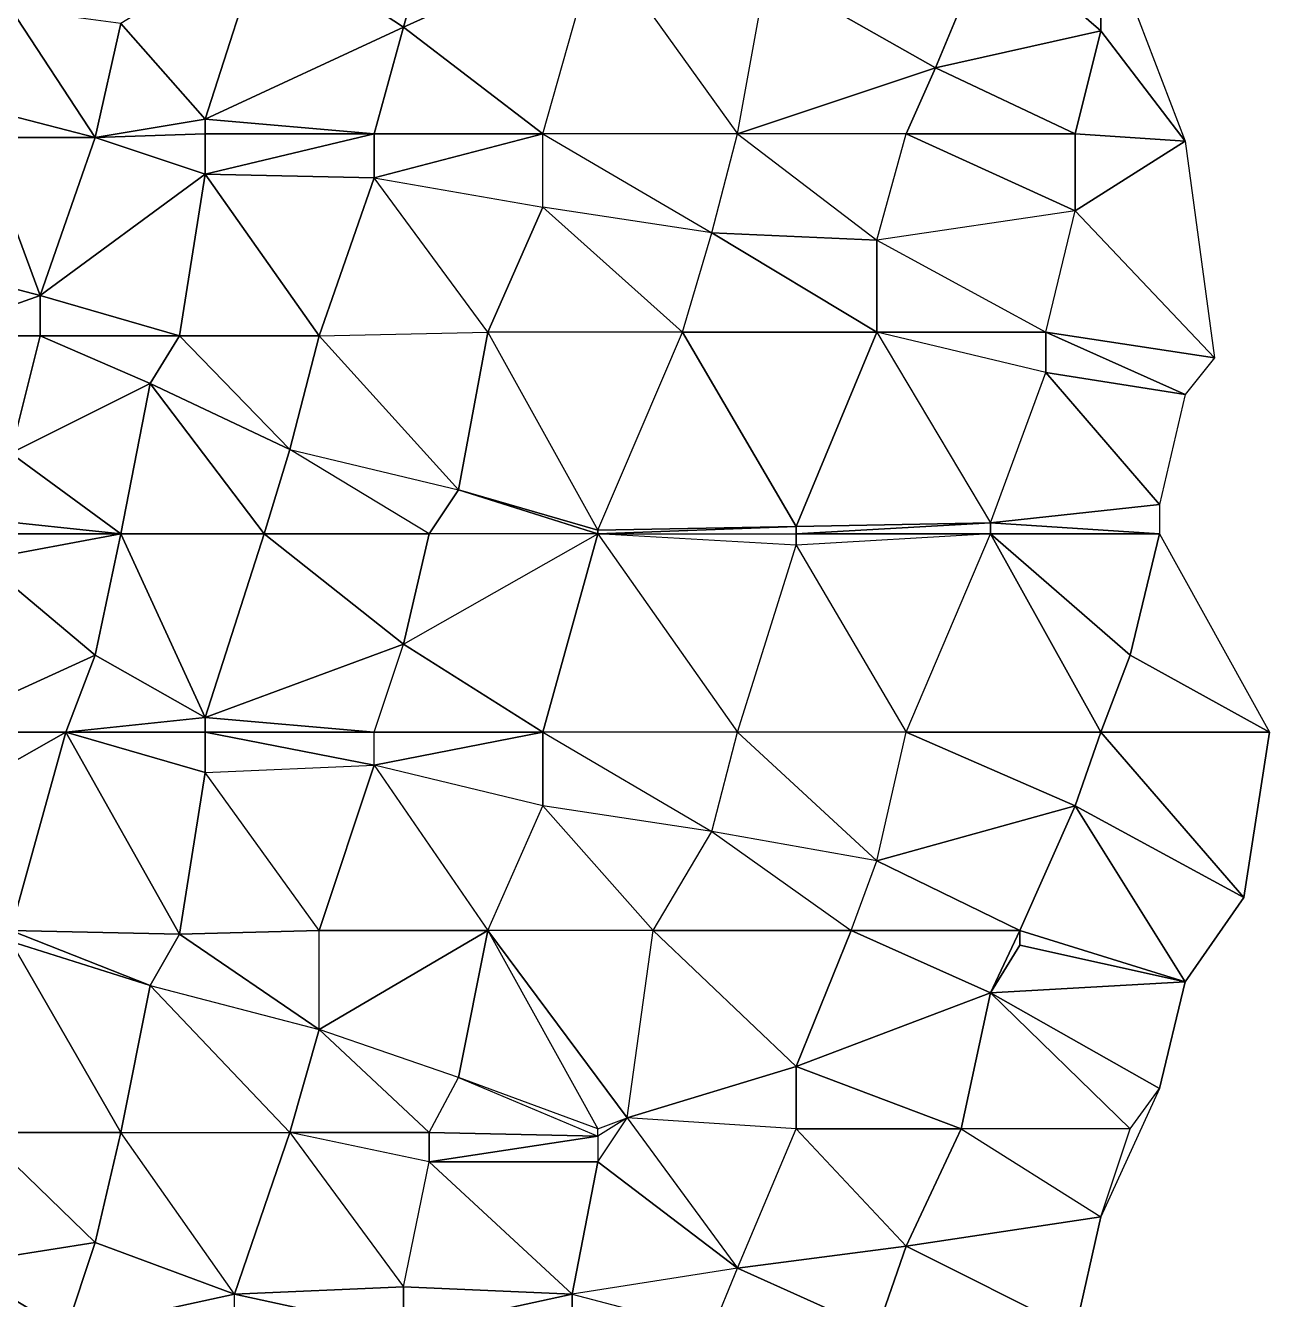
# Model space of a CAD drawing. Header units: metres. Extents: x 121.06818 to 121.07159, y 3.17836 to 3.18313.
# Drawn here: x 121.071255 to 121.071594, y 3.1807055 to 3.1810525 of the extents above; entities that cross this region are included whole.
import ezdxf

# ---------------------------------------------------------------- set-up
doc = ezdxf.new("R2010")
doc.units = ezdxf.units.M

msp = doc.modelspace()

# ---------------------------------------------------------------- linework, layer by layer
at = {"layer": 'DELAUNEY13549', "color": 252}
msp.add_3dface([(121.071442, 3.180697, 0.0106), (121.071404, 3.180697, 0.01059), (121.071404, 3.180707, 0.01059)], dxfattribs=at)
at = {"layer": 'DELAUNEY13568', "color": 252}
msp.add_3dface([(121.071228, 3.180697, 0.01055), (121.071266, 3.180697, 0.01056), (121.071236, 3.180715, 0.01055)], dxfattribs=at)
at = {"layer": 'DELAUNEY13569', "color": 252}
msp.add_3dface([(121.071487, 3.180697, 0.01061), (121.071442, 3.180697, 0.0106), (121.071449, 3.180714, 0.0106)], dxfattribs=at)
at = {"layer": 'DELAUNEY13577', "color": 252}
msp.add_3dface([(121.071266, 3.180697, 0.01056), (121.071312, 3.180697, 0.01057), (121.071312, 3.180707, 0.01057)], dxfattribs=at)
at = {"layer": 'DELAUNEY13578', "color": 252}
msp.add_3dface([(121.071541, 3.180697, 0.01062), (121.071487, 3.180697, 0.01061), (121.071495, 3.18072, 0.01061)], dxfattribs=at)
at = {"layer": 'DELAUNEY13601', "color": 252}
msp.add_3dface([(121.071358, 3.180697, 0.01058), (121.071312, 3.180697, 0.01057), (121.071312, 3.180707, 0.01057)], dxfattribs=at)
at = {"layer": 'DELAUNEY13602', "color": 252}
msp.add_3dface([(121.071541, 3.180697, 0.01062), (121.071548, 3.180728, 0.01062), (121.071495, 3.18072, 0.01061)], dxfattribs=at)
at = {"layer": 'DELAUNEY13616', "color": 252}
msp.add_3dface([(121.071404, 3.180697, 0.01059), (121.071358, 3.180697, 0.01058), (121.071404, 3.180707, 0.01059)], dxfattribs=at)
at = {"layer": 'DELAUNEY13617', "color": 252}
msp.add_3dface([(121.071442, 3.180697, 0.0106), (121.071449, 3.180714, 0.0106), (121.071404, 3.180707, 0.01059)], dxfattribs=at)
at = {"layer": 'DELAUNEY13618', "color": 252}
msp.add_3dface([(121.071487, 3.180697, 0.01061), (121.071449, 3.180714, 0.0106), (121.071495, 3.18072, 0.01061)], dxfattribs=at)
at = {"layer": 'DELAUNEY13630', "color": 252}
msp.add_3dface([(121.071236, 3.180715, 0.01055), (121.071266, 3.180697, 0.01056), (121.071274, 3.180721, 0.01056)], dxfattribs=at)
at = {"layer": 'DELAUNEY13631', "color": 252}
msp.add_3dface([(121.071266, 3.180697, 0.01056), (121.071312, 3.180707, 0.01057), (121.071274, 3.180721, 0.01056)], dxfattribs=at)
at = {"layer": 'DELAUNEY13632', "color": 252}
msp.add_3dface([(121.071358, 3.180697, 0.01058), (121.071312, 3.180707, 0.01057), (121.071358, 3.180709, 0.01058)], dxfattribs=at)
at = {"layer": 'DELAUNEY13642', "color": 252}
msp.add_3dface([(121.071358, 3.180709, 0.01058), (121.071312, 3.180707, 0.01057), (121.071327, 3.180751, 0.01057)], dxfattribs=at)
at = {"layer": 'DELAUNEY13643', "color": 252}
msp.add_3dface([(121.071358, 3.180697, 0.01058), (121.071358, 3.180709, 0.01058), (121.071404, 3.180707, 0.01059)], dxfattribs=at)
at = {"layer": 'DELAUNEY13644', "color": 252}
msp.add_3dface([(121.071541, 3.180697, 0.01062), (121.071495, 3.18072, 0.01061), (121.071548, 3.180728, 0.01062)], dxfattribs=at)
at = {"layer": 'DELAUNEY13656', "color": 252}
msp.add_3dface([(121.071274, 3.180721, 0.01056), (121.071312, 3.180707, 0.01057), (121.071281, 3.180751, 0.01056)], dxfattribs=at)
at = {"layer": 'DELAUNEY13657', "color": 252}
msp.add_3dface([(121.071404, 3.180707, 0.01059), (121.071358, 3.180709, 0.01058), (121.071365, 3.180743, 0.01058)], dxfattribs=at)
at = {"layer": 'DELAUNEY13686', "color": 252}
msp.add_3dface([(121.071236, 3.180715, 0.01055), (121.071274, 3.180721, 0.01056), (121.071243, 3.180751, 0.01055)], dxfattribs=at)
at = {"layer": 'DELAUNEY13698', "color": 252}
msp.add_3dface([(121.071449, 3.180714, 0.0106), (121.071404, 3.180707, 0.01059), (121.071411, 3.180743, 0.01059)], dxfattribs=at)
at = {"layer": 'DELAUNEY13706', "color": 252}
msp.add_3dface([(121.071495, 3.18072, 0.01061), (121.071449, 3.180714, 0.0106), (121.071465, 3.180752, 0.0106)], dxfattribs=at)
at = {"layer": 'DELAUNEY13707', "color": 252}
msp.add_3dface([(121.071548, 3.180728, 0.01062), (121.071495, 3.18072, 0.01061), (121.07151, 3.180752, 0.01061)], dxfattribs=at)
at = {"layer": 'DELAUNEY13727', "color": 252}
msp.add_3dface([(121.071358, 3.180709, 0.01058), (121.071365, 3.180743, 0.01058), (121.071327, 3.180751, 0.01057)], dxfattribs=at)
at = {"layer": 'DELAUNEY13728', "color": 252}
msp.add_3dface([(121.071404, 3.180707, 0.01059), (121.071365, 3.180743, 0.01058), (121.071411, 3.180743, 0.01059)], dxfattribs=at)
at = {"layer": 'DELAUNEY13729', "color": 252}
msp.add_3dface([(121.071449, 3.180714, 0.0106), (121.071411, 3.180743, 0.01059), (121.071419, 3.180755, 0.01059)], dxfattribs=at)
at = {"layer": 'DELAUNEY13730', "color": 252}
msp.add_3dface([(121.071548, 3.180728, 0.01062), (121.071556, 3.180752, 0.01062), (121.071564, 3.180763, 0.01062)], dxfattribs=at)
at = {"layer": 'DELAUNEY13731', "color": 252}
msp.add_3dface([(121.071548, 3.180728, 0.01062), (121.071556, 3.180752, 0.01062), (121.07151, 3.180752, 0.01061)], dxfattribs=at)
at = {"layer": 'DELAUNEY13741', "color": 252}
msp.add_3dface([(121.071327, 3.180751, 0.01057), (121.071312, 3.180707, 0.01057), (121.071281, 3.180751, 0.01056)], dxfattribs=at)
at = {"layer": 'DELAUNEY13742', "color": 252}
msp.add_3dface([(121.071556, 3.180752, 0.01062), (121.071564, 3.180763, 0.01062), (121.071518, 3.180789, 0.01061)], dxfattribs=at)
at = {"layer": 'DELAUNEY13757', "color": 252}
msp.add_3dface([(121.071449, 3.180714, 0.0106), (121.071465, 3.180752, 0.0106), (121.071419, 3.180755, 0.01059)], dxfattribs=at)
at = {"layer": 'DELAUNEY13758', "color": 252}
msp.add_3dface([(121.07151, 3.180752, 0.01061), (121.071495, 3.18072, 0.01061), (121.071465, 3.180752, 0.0106)], dxfattribs=at)
at = {"layer": 'DELAUNEY13773', "color": 252}
msp.add_3dface([(121.071411, 3.180743, 0.01059), (121.071365, 3.180743, 0.01058), (121.071411, 3.18075, 0.01059)], dxfattribs=at)
at = {"layer": 'DELAUNEY13794', "color": 252}
msp.add_3dface([(121.071243, 3.180751, 0.01055), (121.071274, 3.180721, 0.01056), (121.071281, 3.180751, 0.01056)], dxfattribs=at)
at = {"layer": 'DELAUNEY13795', "color": 252}
msp.add_3dface([(121.071365, 3.180743, 0.01058), (121.071327, 3.180751, 0.01057), (121.071365, 3.180751, 0.01058)], dxfattribs=at)
at = {"layer": 'DELAUNEY13812', "color": 252}
msp.add_3dface([(121.071281, 3.180751, 0.01056), (121.071327, 3.180751, 0.01057), (121.071289, 3.180791, 0.01056)], dxfattribs=at)
at = {"layer": 'DELAUNEY13829', "color": 252}
msp.add_3dface([(121.071411, 3.180743, 0.01059), (121.071419, 3.180755, 0.01059), (121.071411, 3.18075, 0.01059)], dxfattribs=at)
at = {"layer": 'DELAUNEY13848', "color": 252}
msp.add_3dface([(121.071243, 3.180751, 0.01055), (121.071281, 3.180751, 0.01056), (121.071251, 3.180803, 0.01055)], dxfattribs=at)
at = {"layer": 'DELAUNEY13849', "color": 252}
msp.add_3dface([(121.071465, 3.180752, 0.0106), (121.071419, 3.180755, 0.01059), (121.071465, 3.180769, 0.0106)], dxfattribs=at)
at = {"layer": 'DELAUNEY13860', "color": 252}
msp.add_3dface([(121.07151, 3.180752, 0.01061), (121.071465, 3.180752, 0.0106), (121.071465, 3.180769, 0.0106)], dxfattribs=at)
at = {"layer": 'DELAUNEY13874', "color": 252}
msp.add_3dface([(121.071365, 3.180751, 0.01058), (121.071327, 3.180751, 0.01057), (121.071335, 3.180779, 0.01057)], dxfattribs=at)
at = {"layer": 'DELAUNEY13875', "color": 252}
msp.add_3dface([(121.071365, 3.180743, 0.01058), (121.071365, 3.180751, 0.01058), (121.071411, 3.18075, 0.01059)], dxfattribs=at)
at = {"layer": 'DELAUNEY13876', "color": 252}
msp.add_3dface([(121.071556, 3.180752, 0.01062), (121.07151, 3.180752, 0.01061), (121.071518, 3.180789, 0.01061)], dxfattribs=at)
at = {"layer": 'DELAUNEY13888', "color": 252}
msp.add_3dface([(121.071411, 3.18075, 0.01059), (121.071365, 3.180751, 0.01058), (121.071373, 3.180766, 0.01058)], dxfattribs=at)
at = {"layer": 'DELAUNEY13889', "color": 252}
msp.add_3dface([(121.071411, 3.18075, 0.01059), (121.071411, 3.180752, 0.01059), (121.071419, 3.180755, 0.01059)], dxfattribs=at)
at = {"layer": 'DELAUNEY13890', "color": 252}
msp.add_3dface([(121.071411, 3.18075, 0.01059), (121.071411, 3.180752, 0.01059), (121.071373, 3.180766, 0.01058)], dxfattribs=at)
at = {"layer": 'DELAUNEY13912', "color": 252}
msp.add_3dface([(121.071365, 3.180751, 0.01058), (121.071373, 3.180766, 0.01058), (121.071335, 3.180779, 0.01057)], dxfattribs=at)
at = {"layer": 'DELAUNEY13929', "color": 252}
msp.add_3dface([(121.071411, 3.180752, 0.01059), (121.071373, 3.180766, 0.01058), (121.071381, 3.180806, 0.01058)], dxfattribs=at)
at = {"layer": 'DELAUNEY13930', "color": 252}
msp.add_3dface([(121.071411, 3.180752, 0.01059), (121.071419, 3.180755, 0.01059), (121.071381, 3.180806, 0.01058)], dxfattribs=at)
at = {"layer": 'DELAUNEY13963', "color": 252}
msp.add_3dface([(121.071335, 3.180779, 0.01057), (121.071327, 3.180751, 0.01057), (121.071289, 3.180791, 0.01056)], dxfattribs=at)
at = {"layer": 'DELAUNEY13964', "color": 252}
msp.add_3dface([(121.071465, 3.180769, 0.0106), (121.071419, 3.180755, 0.01059), (121.071426, 3.180806, 0.01059)], dxfattribs=at)
at = {"layer": 'DELAUNEY13972', "color": 252}
msp.add_3dface([(121.07151, 3.180752, 0.01061), (121.071465, 3.180769, 0.0106), (121.071518, 3.180789, 0.01061)], dxfattribs=at)
at = {"layer": 'DELAUNEY13993', "color": 252}
msp.add_3dface([(121.071281, 3.180751, 0.01056), (121.071289, 3.180791, 0.01056), (121.071251, 3.180803, 0.01055)], dxfattribs=at)
at = {"layer": 'DELAUNEY13994', "color": 252}
msp.add_3dface([(121.071564, 3.180763, 0.01062), (121.071571, 3.180792, 0.01062), (121.071518, 3.180789, 0.01061)], dxfattribs=at)
at = {"layer": 'DELAUNEY14008', "color": 252}
msp.add_3dface([(121.071373, 3.180766, 0.01058), (121.071335, 3.180779, 0.01057), (121.071381, 3.180806, 0.01058)], dxfattribs=at)
at = {"layer": 'DELAUNEY14015', "color": 252}
msp.add_3dface([(121.071289, 3.180791, 0.01056), (121.071335, 3.180779, 0.01057), (121.071297, 3.180805, 0.01056)], dxfattribs=at)
at = {"layer": 'DELAUNEY14027', "color": 252}
msp.add_3dface([(121.071518, 3.180789, 0.01061), (121.071465, 3.180769, 0.0106), (121.07148, 3.180806, 0.0106)], dxfattribs=at)
at = {"layer": 'DELAUNEY14028', "color": 252}
msp.add_3dface([(121.071564, 3.180763, 0.01062), (121.071518, 3.180789, 0.01061), (121.071571, 3.180792, 0.01062)], dxfattribs=at)
at = {"layer": 'DELAUNEY14036', "color": 252}
msp.add_3dface([(121.071251, 3.180803, 0.01055), (121.071289, 3.180791, 0.01056), (121.071251, 3.180806, 0.01055)], dxfattribs=at)
at = {"layer": 'DELAUNEY14037', "color": 252}
msp.add_3dface([(121.071419, 3.180755, 0.01059), (121.071426, 3.180806, 0.01059), (121.071381, 3.180806, 0.01058)], dxfattribs=at)
at = {"layer": 'DELAUNEY14051', "color": 252}
msp.add_3dface([(121.071465, 3.180769, 0.0106), (121.071426, 3.180806, 0.01059), (121.07148, 3.180806, 0.0106)], dxfattribs=at)
at = {"layer": 'DELAUNEY14063', "color": 252}
msp.add_3dface([(121.071518, 3.180789, 0.01061), (121.07148, 3.180806, 0.0106), (121.071526, 3.180806, 0.01061)], dxfattribs=at)
at = {"layer": 'DELAUNEY14064', "color": 252}
msp.add_3dface([(121.071526, 3.180802, 0.01061), (121.071518, 3.180789, 0.01061), (121.071526, 3.180806, 0.01061)], dxfattribs=at)
at = {"layer": 'DELAUNEY14065', "color": 252}
msp.add_3dface([(121.071571, 3.180792, 0.01062), (121.071518, 3.180789, 0.01061), (121.071526, 3.180802, 0.01061)], dxfattribs=at)
at = {"layer": 'DELAUNEY14072', "color": 252}
msp.add_3dface([(121.071426, 3.180806, 0.01059), (121.071381, 3.180806, 0.01058), (121.071396, 3.18084, 0.01058)], dxfattribs=at)
at = {"layer": 'DELAUNEY14073', "color": 252}
msp.add_3dface([(121.071571, 3.180792, 0.01062), (121.071526, 3.180802, 0.01061), (121.071526, 3.180806, 0.01061)], dxfattribs=at)
at = {"layer": 'DELAUNEY14074', "color": 252}
msp.add_3dface([(121.071571, 3.180792, 0.01062), (121.071587, 3.180815, 0.01062), (121.071541, 3.18084, 0.01061)], dxfattribs=at)
at = {"layer": 'DELAUNEY14088', "color": 252}
msp.add_3dface([(121.071289, 3.180791, 0.01056), (121.071297, 3.180805, 0.01056), (121.071251, 3.180806, 0.01055)], dxfattribs=at)
at = {"layer": 'DELAUNEY14089', "color": 252}
msp.add_3dface([(121.071297, 3.180805, 0.01056), (121.071335, 3.180779, 0.01057), (121.071335, 3.180806, 0.01057)], dxfattribs=at)
at = {"layer": 'DELAUNEY14104', "color": 252}
msp.add_3dface([(121.071381, 3.180806, 0.01058), (121.071335, 3.180779, 0.01057), (121.071335, 3.180806, 0.01057)], dxfattribs=at)
at = {"layer": 'DELAUNEY14125', "color": 252}
msp.add_3dface([(121.071297, 3.180805, 0.01056), (121.071335, 3.180806, 0.01057), (121.071304, 3.180849, 0.01056)], dxfattribs=at)
at = {"layer": 'DELAUNEY14126', "color": 252}
msp.add_3dface([(121.071381, 3.180806, 0.01058), (121.071335, 3.180806, 0.01057), (121.07135, 3.180851, 0.01057)], dxfattribs=at)
at = {"layer": 'DELAUNEY14135', "color": 252}
msp.add_3dface([(121.07148, 3.180806, 0.0106), (121.071426, 3.180806, 0.01059), (121.071442, 3.180833, 0.01059)], dxfattribs=at)
at = {"layer": 'DELAUNEY14180', "color": 252}
msp.add_3dface([(121.071526, 3.180806, 0.01061), (121.07148, 3.180806, 0.0106), (121.071487, 3.180825, 0.0106)], dxfattribs=at)
at = {"layer": 'DELAUNEY14181', "color": 252}
msp.add_3dface([(121.071571, 3.180792, 0.01062), (121.071526, 3.180806, 0.01061), (121.071541, 3.18084, 0.01061)], dxfattribs=at)
at = {"layer": 'DELAUNEY14196', "color": 252}
msp.add_3dface([(121.071426, 3.180806, 0.01059), (121.071442, 3.180833, 0.01059), (121.071396, 3.18084, 0.01058)], dxfattribs=at)
at = {"layer": 'DELAUNEY14197', "color": 252}
msp.add_3dface([(121.07148, 3.180806, 0.0106), (121.071487, 3.180825, 0.0106), (121.071442, 3.180833, 0.01059)], dxfattribs=at)
at = {"layer": 'DELAUNEY14212', "color": 252}
msp.add_3dface([(121.071251, 3.180806, 0.01055), (121.071297, 3.180805, 0.01056), (121.071266, 3.18086, 0.01055)], dxfattribs=at)
at = {"layer": 'DELAUNEY14213', "color": 252}
msp.add_3dface([(121.071526, 3.180806, 0.01061), (121.071487, 3.180825, 0.0106), (121.071541, 3.18084, 0.01061)], dxfattribs=at)
at = {"layer": 'DELAUNEY14223', "color": 252}
msp.add_3dface([(121.071571, 3.180792, 0.01062), (121.071541, 3.18084, 0.01061), (121.071587, 3.180815, 0.01062)], dxfattribs=at)
at = {"layer": 'DELAUNEY14232', "color": 252}
msp.add_3dface([(121.071381, 3.180806, 0.01058), (121.071396, 3.18084, 0.01058), (121.07135, 3.180851, 0.01057)], dxfattribs=at)
at = {"layer": 'DELAUNEY14253', "color": 252}
msp.add_3dface([(121.07122, 3.180834, 0.01054), (121.071251, 3.180806, 0.01055), (121.071266, 3.18086, 0.01055)], dxfattribs=at)
at = {"layer": 'DELAUNEY14254', "color": 252}
msp.add_3dface([(121.071587, 3.180815, 0.01062), (121.071541, 3.18084, 0.01061), (121.071548, 3.18086, 0.01061)], dxfattribs=at)
at = {"layer": 'DELAUNEY14266', "color": 252}
msp.add_3dface([(121.07135, 3.180851, 0.01057), (121.071335, 3.180806, 0.01057), (121.071304, 3.180849, 0.01056)], dxfattribs=at)
at = {"layer": 'DELAUNEY14276', "color": 252}
msp.add_3dface([(121.071297, 3.180805, 0.01056), (121.071304, 3.180849, 0.01056), (121.071266, 3.18086, 0.01055)], dxfattribs=at)
at = {"layer": 'DELAUNEY14277', "color": 252}
msp.add_3dface([(121.071487, 3.180825, 0.0106), (121.071442, 3.180833, 0.01059), (121.071449, 3.18086, 0.01059)], dxfattribs=at)
at = {"layer": 'DELAUNEY14305', "color": 252}
msp.add_3dface([(121.071442, 3.180833, 0.01059), (121.071396, 3.18084, 0.01058), (121.071396, 3.18086, 0.01058)], dxfattribs=at)
at = {"layer": 'DELAUNEY14323', "color": 252}
msp.add_3dface([(121.071266, 3.18086, 0.01055), (121.071304, 3.180849, 0.01056), (121.071304, 3.18086, 0.01056)], dxfattribs=at)
at = {"layer": 'DELAUNEY14324', "color": 252}
msp.add_3dface([(121.071541, 3.18084, 0.01061), (121.071487, 3.180825, 0.0106), (121.071495, 3.18086, 0.0106)], dxfattribs=at)
at = {"layer": 'DELAUNEY14339', "color": 252}
msp.add_3dface([(121.071304, 3.180849, 0.01056), (121.07135, 3.180851, 0.01057), (121.071304, 3.18086, 0.01056)], dxfattribs=at)
at = {"layer": 'DELAUNEY14340', "color": 252}
msp.add_3dface([(121.071396, 3.18084, 0.01058), (121.07135, 3.180851, 0.01057), (121.071396, 3.18086, 0.01058)], dxfattribs=at)
at = {"layer": 'DELAUNEY14341', "color": 252}
msp.add_3dface([(121.071587, 3.180815, 0.01062), (121.071594, 3.18086, 0.01062), (121.071548, 3.18086, 0.01061)], dxfattribs=at)
at = {"layer": 'DELAUNEY14351', "color": 252}
msp.add_3dface([(121.07122, 3.180834, 0.01054), (121.071266, 3.18086, 0.01055), (121.071228, 3.18086, 0.01054)], dxfattribs=at)
at = {"layer": 'DELAUNEY14352', "color": 252}
msp.add_3dface([(121.071487, 3.180825, 0.0106), (121.071495, 3.18086, 0.0106), (121.071449, 3.18086, 0.01059)], dxfattribs=at)
at = {"layer": 'DELAUNEY14369', "color": 252}
msp.add_3dface([(121.071541, 3.18084, 0.01061), (121.071495, 3.18086, 0.0106), (121.071548, 3.18086, 0.01061)], dxfattribs=at)
at = {"layer": 'DELAUNEY14370', "color": 252}
msp.add_3dface([(121.071587, 3.180815, 0.01062), (121.071548, 3.18086, 0.01061), (121.071594, 3.18086, 0.01062)], dxfattribs=at)
at = {"layer": 'DELAUNEY14382', "color": 252}
msp.add_3dface([(121.071228, 3.18086, 0.01054), (121.071266, 3.18086, 0.01055), (121.071274, 3.180881, 0.01055)], dxfattribs=at)
at = {"layer": 'DELAUNEY14383', "color": 252}
msp.add_3dface([(121.071442, 3.180833, 0.01059), (121.071449, 3.18086, 0.01059), (121.071396, 3.18086, 0.01058)], dxfattribs=at)
at = {"layer": 'DELAUNEY14384', "color": 252}
msp.add_3dface([(121.071594, 3.18086, 0.01062), (121.071548, 3.18086, 0.01061), (121.071556, 3.180881, 0.01061)], dxfattribs=at)
at = {"layer": 'DELAUNEY14406', "color": 252}
msp.add_3dface([(121.071495, 3.18086, 0.0106), (121.071449, 3.18086, 0.01059), (121.071465, 3.180911, 0.01059)], dxfattribs=at)
at = {"layer": 'DELAUNEY14430', "color": 252}
msp.add_3dface([(121.071396, 3.18086, 0.01058), (121.07135, 3.180851, 0.01057), (121.07135, 3.18086, 0.01057)], dxfattribs=at)
at = {"layer": 'DELAUNEY14439', "color": 252}
msp.add_3dface([(121.071266, 3.18086, 0.01055), (121.071304, 3.18086, 0.01056), (121.071304, 3.180864, 0.01056)], dxfattribs=at)
at = {"layer": 'DELAUNEY14440', "color": 252}
msp.add_3dface([(121.071449, 3.18086, 0.01059), (121.071396, 3.18086, 0.01058), (121.071411, 3.180914, 0.01058)], dxfattribs=at)
at = {"layer": 'DELAUNEY14452', "color": 252}
msp.add_3dface([(121.071304, 3.18086, 0.01056), (121.07135, 3.180851, 0.01057), (121.07135, 3.18086, 0.01057)], dxfattribs=at)
at = {"layer": 'DELAUNEY14453', "color": 252}
msp.add_3dface([(121.071304, 3.18086, 0.01056), (121.07135, 3.18086, 0.01057), (121.071304, 3.180864, 0.01056)], dxfattribs=at)
at = {"layer": 'DELAUNEY14459', "color": 252}
msp.add_3dface([(121.071396, 3.18086, 0.01058), (121.07135, 3.18086, 0.01057), (121.071358, 3.180884, 0.01057)], dxfattribs=at)
at = {"layer": 'DELAUNEY14474', "color": 252}
msp.add_3dface([(121.071266, 3.18086, 0.01055), (121.071304, 3.180864, 0.01056), (121.071274, 3.180881, 0.01055)], dxfattribs=at)
at = {"layer": 'DELAUNEY14475', "color": 252}
msp.add_3dface([(121.071548, 3.18086, 0.01061), (121.071495, 3.18086, 0.0106), (121.071518, 3.180914, 0.0106)], dxfattribs=at)
at = {"layer": 'DELAUNEY14482', "color": 252}
msp.add_3dface([(121.071304, 3.180864, 0.01056), (121.07135, 3.18086, 0.01057), (121.071358, 3.180884, 0.01057)], dxfattribs=at)
at = {"layer": 'DELAUNEY14483', "color": 252}
msp.add_3dface([(121.071556, 3.180881, 0.01061), (121.071548, 3.18086, 0.01061), (121.071518, 3.180914, 0.0106)], dxfattribs=at)
at = {"layer": 'DELAUNEY14491', "color": 252}
msp.add_3dface([(121.071594, 3.18086, 0.01062), (121.071556, 3.180881, 0.01061), (121.071564, 3.180914, 0.01061)], dxfattribs=at)
at = {"layer": 'DELAUNEY14505', "color": 252}
msp.add_3dface([(121.071274, 3.180881, 0.01055), (121.071304, 3.180864, 0.01056), (121.071281, 3.180914, 0.01055)], dxfattribs=at)
at = {"layer": 'DELAUNEY14506', "color": 252}
msp.add_3dface([(121.071396, 3.18086, 0.01058), (121.071358, 3.180884, 0.01057), (121.071411, 3.180914, 0.01058)], dxfattribs=at)
at = {"layer": 'DELAUNEY14540', "color": 252}
msp.add_3dface([(121.071228, 3.18086, 0.01054), (121.071274, 3.180881, 0.01055), (121.071243, 3.180907, 0.01054)], dxfattribs=at)
at = {"layer": 'DELAUNEY14556', "color": 252}
msp.add_3dface([(121.071304, 3.180864, 0.01056), (121.071358, 3.180884, 0.01057), (121.07132, 3.180914, 0.01056)], dxfattribs=at)
at = {"layer": 'DELAUNEY14557', "color": 252}
msp.add_3dface([(121.071449, 3.18086, 0.01059), (121.071465, 3.180911, 0.01059), (121.071411, 3.180914, 0.01058)], dxfattribs=at)
at = {"layer": 'DELAUNEY14558', "color": 252}
msp.add_3dface([(121.071495, 3.18086, 0.0106), (121.071518, 3.180914, 0.0106), (121.071465, 3.180911, 0.01059)], dxfattribs=at)
at = {"layer": 'DELAUNEY14568', "color": 252}
msp.add_3dface([(121.071243, 3.180907, 0.01054), (121.071274, 3.180881, 0.01055), (121.071281, 3.180914, 0.01055)], dxfattribs=at)
at = {"layer": 'DELAUNEY14578', "color": 252}
msp.add_3dface([(121.071304, 3.180864, 0.01056), (121.07132, 3.180914, 0.01056), (121.071281, 3.180914, 0.01055)], dxfattribs=at)
at = {"layer": 'DELAUNEY14579', "color": 252}
msp.add_3dface([(121.07132, 3.180914, 0.01056), (121.071358, 3.180884, 0.01057), (121.071365, 3.180914, 0.01057)], dxfattribs=at)
at = {"layer": 'DELAUNEY14580', "color": 252}
msp.add_3dface([(121.071556, 3.180881, 0.01061), (121.071518, 3.180914, 0.0106), (121.071564, 3.180914, 0.01061)], dxfattribs=at)
at = {"layer": 'DELAUNEY14619', "color": 252}
msp.add_3dface([(121.071365, 3.180914, 0.01057), (121.071358, 3.180884, 0.01057), (121.071411, 3.180914, 0.01058)], dxfattribs=at)
at = {"layer": 'DELAUNEY14635', "color": 252}
msp.add_3dface([(121.071281, 3.180914, 0.01055), (121.07132, 3.180914, 0.01056), (121.071289, 3.180955, 0.01055)], dxfattribs=at)
at = {"layer": 'DELAUNEY14636', "color": 252}
msp.add_3dface([(121.071411, 3.180914, 0.01058), (121.071365, 3.180914, 0.01057), (121.071373, 3.180926, 0.01057)], dxfattribs=at)
at = {"layer": 'DELAUNEY14637', "color": 252}
msp.add_3dface([(121.071465, 3.180911, 0.01059), (121.071411, 3.180914, 0.01058), (121.071465, 3.180914, 0.01059)], dxfattribs=at)
at = {"layer": 'DELAUNEY14638', "color": 252}
msp.add_3dface([(121.071465, 3.180911, 0.01059), (121.071411, 3.180914, 0.01058), (121.071465, 3.180916, 0.01059)], dxfattribs=at)
at = {"layer": 'DELAUNEY14639', "color": 252}
msp.add_3dface([(121.071518, 3.180914, 0.0106), (121.071465, 3.180911, 0.01059), (121.071465, 3.180914, 0.01059)], dxfattribs=at)
at = {"layer": 'DELAUNEY14714', "color": 252}
msp.add_3dface([(121.071243, 3.180907, 0.01054), (121.071281, 3.180914, 0.01055), (121.071243, 3.180914, 0.01054)], dxfattribs=at)
at = {"layer": 'DELAUNEY14715', "color": 252}
msp.add_3dface([(121.071564, 3.180914, 0.01061), (121.071518, 3.180914, 0.0106), (121.071518, 3.180917, 0.0106)], dxfattribs=at)
at = {"layer": 'DELAUNEY14732', "color": 252}
msp.add_3dface([(121.07132, 3.180914, 0.01056), (121.071365, 3.180914, 0.01057), (121.071327, 3.180937, 0.01056)], dxfattribs=at)
at = {"layer": 'DELAUNEY14743', "color": 252}
msp.add_3dface([(121.071373, 3.180926, 0.01057), (121.071365, 3.180914, 0.01057), (121.071327, 3.180937, 0.01056)], dxfattribs=at)
at = {"layer": 'DELAUNEY14744', "color": 252}
msp.add_3dface([(121.071411, 3.180914, 0.01058), (121.071373, 3.180926, 0.01057), (121.071411, 3.180915, 0.01058)], dxfattribs=at)
at = {"layer": 'DELAUNEY14754', "color": 252}
msp.add_3dface([(121.071465, 3.180911, 0.01059), (121.071465, 3.180914, 0.01059), (121.071465, 3.180916, 0.01059)], dxfattribs=at)
at = {"layer": 'DELAUNEY14768', "color": 252}
msp.add_3dface([(121.071243, 3.180914, 0.01054), (121.071281, 3.180914, 0.01055), (121.071243, 3.180918, 0.01054)], dxfattribs=at)
at = {"layer": 'DELAUNEY14769', "color": 252}
msp.add_3dface([(121.071411, 3.180914, 0.01058), (121.071411, 3.180915, 0.01058), (121.071465, 3.180916, 0.01059)], dxfattribs=at)
at = {"layer": 'DELAUNEY14770', "color": 252}
msp.add_3dface([(121.071465, 3.180914, 0.01059), (121.071465, 3.180916, 0.01059), (121.071518, 3.180917, 0.0106)], dxfattribs=at)
at = {"layer": 'DELAUNEY14782', "color": 252}
msp.add_3dface([(121.071411, 3.180915, 0.01058), (121.071373, 3.180926, 0.01057), (121.071381, 3.180969, 0.01057)], dxfattribs=at)
at = {"layer": 'DELAUNEY14783', "color": 252}
msp.add_3dface([(121.071518, 3.180914, 0.0106), (121.071465, 3.180914, 0.01059), (121.071518, 3.180917, 0.0106)], dxfattribs=at)
at = {"layer": 'DELAUNEY14784', "color": 252}
msp.add_3dface([(121.071564, 3.180914, 0.01061), (121.071518, 3.180917, 0.0106), (121.071564, 3.180922, 0.01061)], dxfattribs=at)
at = {"layer": 'DELAUNEY14798', "color": 252}
msp.add_3dface([(121.071243, 3.180918, 0.01054), (121.071281, 3.180914, 0.01055), (121.071251, 3.180936, 0.01054)], dxfattribs=at)
at = {"layer": 'DELAUNEY14799', "color": 252}
msp.add_3dface([(121.071465, 3.180916, 0.01059), (121.071411, 3.180915, 0.01058), (121.071434, 3.180969, 0.01058)], dxfattribs=at)
at = {"layer": 'DELAUNEY14800', "color": 252}
msp.add_3dface([(121.071518, 3.180917, 0.0106), (121.071465, 3.180916, 0.01059), (121.071487, 3.180969, 0.01059)], dxfattribs=at)
at = {"layer": 'DELAUNEY14801', "color": 252}
msp.add_3dface([(121.071564, 3.180922, 0.01061), (121.071518, 3.180917, 0.0106), (121.071533, 3.180958, 0.0106)], dxfattribs=at)
at = {"layer": 'DELAUNEY14806', "color": 252}
msp.add_3dface([(121.071251, 3.180936, 0.01054), (121.071281, 3.180914, 0.01055), (121.071289, 3.180955, 0.01055)], dxfattribs=at)
at = {"layer": 'DELAUNEY14807', "color": 252}
msp.add_3dface([(121.07132, 3.180914, 0.01056), (121.071327, 3.180937, 0.01056), (121.071289, 3.180955, 0.01055)], dxfattribs=at)
at = {"layer": 'DELAUNEY14830', "color": 252}
msp.add_3dface([(121.071571, 3.180952, 0.01061), (121.071564, 3.180922, 0.01061), (121.071533, 3.180958, 0.0106)], dxfattribs=at)
at = {"layer": 'DELAUNEY14866', "color": 252}
msp.add_3dface([(121.071327, 3.180937, 0.01056), (121.071373, 3.180926, 0.01057), (121.071335, 3.180968, 0.01056)], dxfattribs=at)
at = {"layer": 'DELAUNEY14867', "color": 252}
msp.add_3dface([(121.071518, 3.180917, 0.0106), (121.071533, 3.180958, 0.0106), (121.071487, 3.180969, 0.01059)], dxfattribs=at)
at = {"layer": 'DELAUNEY14868', "color": 252}
msp.add_3dface([(121.071579, 3.180962, 0.01061), (121.071571, 3.180952, 0.01061), (121.071533, 3.180969, 0.0106)], dxfattribs=at)
at = {"layer": 'DELAUNEY14879', "color": 252}
msp.add_3dface([(121.071289, 3.180955, 0.01055), (121.071327, 3.180937, 0.01056), (121.071297, 3.180968, 0.01055)], dxfattribs=at)
at = {"layer": 'DELAUNEY14880', "color": 252}
msp.add_3dface([(121.071411, 3.180915, 0.01058), (121.071434, 3.180969, 0.01058), (121.071381, 3.180969, 0.01057)], dxfattribs=at)
at = {"layer": 'DELAUNEY14881', "color": 252}
msp.add_3dface([(121.071465, 3.180916, 0.01059), (121.071434, 3.180969, 0.01058), (121.071487, 3.180969, 0.01059)], dxfattribs=at)
at = {"layer": 'DELAUNEY14882', "color": 252}
msp.add_3dface([(121.071564, 3.180922, 0.01061), (121.071533, 3.180958, 0.0106), (121.071571, 3.180952, 0.01061)], dxfattribs=at)
at = {"layer": 'DELAUNEY14892', "color": 252}
msp.add_3dface([(121.071251, 3.180936, 0.01054), (121.071289, 3.180955, 0.01055), (121.071259, 3.180968, 0.01054)], dxfattribs=at)
at = {"layer": 'DELAUNEY14929', "color": 252}
msp.add_3dface([(121.071571, 3.180952, 0.01061), (121.071533, 3.180958, 0.0106), (121.071533, 3.180969, 0.0106)], dxfattribs=at)
at = {"layer": 'DELAUNEY14952', "color": 252}
msp.add_3dface([(121.071381, 3.180969, 0.01057), (121.071373, 3.180926, 0.01057), (121.071335, 3.180968, 0.01056)], dxfattribs=at)
at = {"layer": 'DELAUNEY14963', "color": 252}
msp.add_3dface([(121.071327, 3.180937, 0.01056), (121.071335, 3.180968, 0.01056), (121.071297, 3.180968, 0.01055)], dxfattribs=at)
at = {"layer": 'DELAUNEY14964', "color": 252}
msp.add_3dface([(121.071533, 3.180958, 0.0106), (121.071487, 3.180969, 0.01059), (121.071533, 3.180969, 0.0106)], dxfattribs=at)
at = {"layer": 'DELAUNEY14984', "color": 252}
msp.add_3dface([(121.071251, 3.180936, 0.01054), (121.071259, 3.180968, 0.01054), (121.071228, 3.180968, 0.01053)], dxfattribs=at)
at = {"layer": 'DELAUNEY14985', "color": 252}
msp.add_3dface([(121.071434, 3.180969, 0.01058), (121.071381, 3.180969, 0.01057), (121.071396, 3.181003, 0.01057)], dxfattribs=at)
at = {"layer": 'DELAUNEY15003', "color": 252}
msp.add_3dface([(121.071259, 3.180968, 0.01054), (121.071289, 3.180955, 0.01055), (121.071297, 3.180968, 0.01055)], dxfattribs=at)
at = {"layer": 'DELAUNEY15004', "color": 252}
msp.add_3dface([(121.071335, 3.180968, 0.01056), (121.071381, 3.180969, 0.01057), (121.07135, 3.181011, 0.01056)], dxfattribs=at)
at = {"layer": 'DELAUNEY15005', "color": 252}
msp.add_3dface([(121.071487, 3.180969, 0.01059), (121.071434, 3.180969, 0.01058), (121.071442, 3.180996, 0.01058)], dxfattribs=at)
at = {"layer": 'DELAUNEY15027', "color": 252}
msp.add_3dface([(121.071228, 3.180968, 0.01053), (121.071259, 3.180968, 0.01054), (121.071259, 3.180979, 0.01054)], dxfattribs=at)
at = {"layer": 'DELAUNEY15040', "color": 252}
msp.add_3dface([(121.071297, 3.180968, 0.01055), (121.071335, 3.180968, 0.01056), (121.071304, 3.181012, 0.01055)], dxfattribs=at)
at = {"layer": 'DELAUNEY15069', "color": 252}
msp.add_3dface([(121.071533, 3.180969, 0.0106), (121.071487, 3.180969, 0.01059), (121.071487, 3.180994, 0.01059)], dxfattribs=at)
at = {"layer": 'DELAUNEY15084', "color": 252}
msp.add_3dface([(121.071571, 3.180952, 0.01061), (121.071533, 3.180969, 0.0106), (121.071579, 3.180962, 0.01061)], dxfattribs=at)
at = {"layer": 'DELAUNEY15100', "color": 252}
msp.add_3dface([(121.071259, 3.180968, 0.01054), (121.071297, 3.180968, 0.01055), (121.071259, 3.180979, 0.01054)], dxfattribs=at)
at = {"layer": 'DELAUNEY15101', "color": 252}
msp.add_3dface([(121.071579, 3.180962, 0.01061), (121.071533, 3.180969, 0.0106), (121.071541, 3.181002, 0.0106)], dxfattribs=at)
at = {"layer": 'DELAUNEY15107', "color": 252}
msp.add_3dface([(121.071228, 3.180968, 0.01053), (121.071259, 3.180979, 0.01054), (121.071228, 3.180987, 0.01053)], dxfattribs=at)
at = {"layer": 'DELAUNEY15123', "color": 252}
msp.add_3dface([(121.071259, 3.180979, 0.01054), (121.071297, 3.180968, 0.01055), (121.071304, 3.181012, 0.01055)], dxfattribs=at)
at = {"layer": 'DELAUNEY15124', "color": 252}
msp.add_3dface([(121.071434, 3.180969, 0.01058), (121.071442, 3.180996, 0.01058), (121.071396, 3.181003, 0.01057)], dxfattribs=at)
at = {"layer": 'DELAUNEY15143', "color": 252}
msp.add_3dface([(121.071396, 3.181003, 0.01057), (121.071381, 3.180969, 0.01057), (121.07135, 3.181011, 0.01056)], dxfattribs=at)
at = {"layer": 'DELAUNEY15144', "color": 252}
msp.add_3dface([(121.071487, 3.180969, 0.01059), (121.071442, 3.180996, 0.01058), (121.071487, 3.180994, 0.01059)], dxfattribs=at)
at = {"layer": 'DELAUNEY15148', "color": 252}
msp.add_3dface([(121.071228, 3.180987, 0.01053), (121.071259, 3.180979, 0.01054), (121.071243, 3.181022, 0.01053)], dxfattribs=at)
at = {"layer": 'DELAUNEY15149', "color": 252}
msp.add_3dface([(121.071533, 3.180969, 0.0106), (121.071541, 3.181002, 0.0106), (121.071487, 3.180994, 0.01059)], dxfattribs=at)
at = {"layer": 'DELAUNEY15170', "color": 252}
msp.add_3dface([(121.071487, 3.180994, 0.01059), (121.071442, 3.180996, 0.01058), (121.071449, 3.181023, 0.01058)], dxfattribs=at)
at = {"layer": 'DELAUNEY15171', "color": 252}
msp.add_3dface([(121.071579, 3.180962, 0.01061), (121.071541, 3.181002, 0.0106), (121.071571, 3.181021, 0.01061)], dxfattribs=at)
at = {"layer": 'DELAUNEY15186', "color": 252}
msp.add_3dface([(121.071335, 3.180968, 0.01056), (121.07135, 3.181011, 0.01056), (121.071304, 3.181012, 0.01055)], dxfattribs=at)
at = {"layer": 'DELAUNEY15226', "color": 252}
msp.add_3dface([(121.071442, 3.180996, 0.01058), (121.071396, 3.181003, 0.01057), (121.071396, 3.181023, 0.01057)], dxfattribs=at)
at = {"layer": 'DELAUNEY15227', "color": 252}
msp.add_3dface([(121.071541, 3.181002, 0.0106), (121.071487, 3.180994, 0.01059), (121.071495, 3.181023, 0.01059)], dxfattribs=at)
at = {"layer": 'DELAUNEY15238', "color": 252}
msp.add_3dface([(121.071259, 3.180979, 0.01054), (121.071304, 3.181012, 0.01055), (121.071274, 3.181022, 0.01054)], dxfattribs=at)
at = {"layer": 'DELAUNEY15239', "color": 252}
msp.add_3dface([(121.071571, 3.181021, 0.01061), (121.071541, 3.181002, 0.0106), (121.071541, 3.181023, 0.0106)], dxfattribs=at)
at = {"layer": 'DELAUNEY15255', "color": 252}
msp.add_3dface([(121.071259, 3.180979, 0.01054), (121.071274, 3.181022, 0.01054), (121.071243, 3.181022, 0.01053)], dxfattribs=at)
at = {"layer": 'DELAUNEY15256', "color": 252}
msp.add_3dface([(121.07135, 3.181011, 0.01056), (121.071396, 3.181003, 0.01057), (121.071396, 3.181023, 0.01057)], dxfattribs=at)
at = {"layer": 'DELAUNEY15279', "color": 252}
msp.add_3dface([(121.071274, 3.181022, 0.01054), (121.071304, 3.181012, 0.01055), (121.071304, 3.181023, 0.01055)], dxfattribs=at)
at = {"layer": 'DELAUNEY15280', "color": 252}
msp.add_3dface([(121.071304, 3.181012, 0.01055), (121.07135, 3.181011, 0.01056), (121.07135, 3.181023, 0.01056)], dxfattribs=at)
at = {"layer": 'DELAUNEY15325', "color": 252}
msp.add_3dface([(121.071243, 3.181022, 0.01053), (121.071274, 3.181022, 0.01054), (121.071243, 3.18103, 0.01053)], dxfattribs=at)
at = {"layer": 'DELAUNEY15326', "color": 252}
msp.add_3dface([(121.071442, 3.180996, 0.01058), (121.071449, 3.181023, 0.01058), (121.071396, 3.181023, 0.01057)], dxfattribs=at)
at = {"layer": 'DELAUNEY15327', "color": 252}
msp.add_3dface([(121.071487, 3.180994, 0.01059), (121.071495, 3.181023, 0.01059), (121.071449, 3.181023, 0.01058)], dxfattribs=at)
at = {"layer": 'DELAUNEY15328', "color": 252}
msp.add_3dface([(121.071541, 3.181002, 0.0106), (121.071495, 3.181023, 0.01059), (121.071541, 3.181023, 0.0106)], dxfattribs=at)
at = {"layer": 'DELAUNEY15378', "color": 252}
msp.add_3dface([(121.07135, 3.181011, 0.01056), (121.071396, 3.181023, 0.01057), (121.07135, 3.181023, 0.01056)], dxfattribs=at)
at = {"layer": 'DELAUNEY15379', "color": 252}
msp.add_3dface([(121.071495, 3.181023, 0.01059), (121.071449, 3.181023, 0.01058), (121.071503, 3.181041, 0.01059)], dxfattribs=at)
at = {"layer": 'DELAUNEY15380', "color": 252}
msp.add_3dface([(121.071541, 3.181023, 0.0106), (121.071495, 3.181023, 0.01059), (121.071503, 3.181041, 0.01059)], dxfattribs=at)
at = {"layer": 'DELAUNEY15381', "color": 252}
msp.add_3dface([(121.071571, 3.181021, 0.01061), (121.071541, 3.181023, 0.0106), (121.071548, 3.181051, 0.0106)], dxfattribs=at)
at = {"layer": 'DELAUNEY15397', "color": 252}
msp.add_3dface([(121.071304, 3.181012, 0.01055), (121.07135, 3.181023, 0.01056), (121.071304, 3.181023, 0.01055)], dxfattribs=at)
at = {"layer": 'DELAUNEY15398', "color": 252}
msp.add_3dface([(121.071449, 3.181023, 0.01058), (121.071396, 3.181023, 0.01057), (121.071411, 3.181076, 0.01057)], dxfattribs=at)
at = {"layer": 'DELAUNEY15414', "color": 252}
msp.add_3dface([(121.071274, 3.181022, 0.01054), (121.071304, 3.181023, 0.01055), (121.071304, 3.181027, 0.01055)], dxfattribs=at)
at = {"layer": 'DELAUNEY15415', "color": 252}
msp.add_3dface([(121.07135, 3.181023, 0.01056), (121.071396, 3.181023, 0.01057), (121.071358, 3.181052, 0.01056)], dxfattribs=at)
at = {"layer": 'DELAUNEY15434', "color": 252}
msp.add_3dface([(121.071304, 3.181023, 0.01055), (121.07135, 3.181023, 0.01056), (121.071304, 3.181027, 0.01055)], dxfattribs=at)
at = {"layer": 'DELAUNEY15452', "color": 252}
msp.add_3dface([(121.071274, 3.181022, 0.01054), (121.071304, 3.181027, 0.01055), (121.071281, 3.181053, 0.01054)], dxfattribs=at)
at = {"layer": 'DELAUNEY15453', "color": 252}
msp.add_3dface([(121.071541, 3.181023, 0.0106), (121.071503, 3.181041, 0.01059), (121.071548, 3.181051, 0.0106)], dxfattribs=at)
at = {"layer": 'DELAUNEY15463', "color": 252}
msp.add_3dface([(121.071243, 3.18103, 0.01053), (121.071274, 3.181022, 0.01054), (121.071251, 3.181057, 0.01053)], dxfattribs=at)
at = {"layer": 'DELAUNEY15464', "color": 252}
msp.add_3dface([(121.071304, 3.181027, 0.01055), (121.07135, 3.181023, 0.01056), (121.071358, 3.181052, 0.01056)], dxfattribs=at)
at = {"layer": 'DELAUNEY15496', "color": 252}
msp.add_3dface([(121.071274, 3.181022, 0.01054), (121.071281, 3.181053, 0.01054), (121.071251, 3.181057, 0.01053)], dxfattribs=at)
at = {"layer": 'DELAUNEY15497', "color": 252}
msp.add_3dface([(121.071281, 3.181053, 0.01054), (121.071304, 3.181027, 0.01055), (121.07132, 3.181077, 0.01055)], dxfattribs=at)
at = {"layer": 'DELAUNEY15498', "color": 252}
msp.add_3dface([(121.071358, 3.181052, 0.01056), (121.071396, 3.181023, 0.01057), (121.071411, 3.181076, 0.01057)], dxfattribs=at)
at = {"layer": 'DELAUNEY15499', "color": 252}
msp.add_3dface([(121.071571, 3.181021, 0.01061), (121.071548, 3.181051, 0.0106), (121.071548, 3.181081, 0.0106)], dxfattribs=at)
at = {"layer": 'DELAUNEY15540', "color": 252}
msp.add_3dface([(121.071449, 3.181023, 0.01058), (121.071457, 3.181067, 0.01058), (121.071503, 3.181041, 0.01059)], dxfattribs=at)
at = {"layer": 'DELAUNEY15541', "color": 252}
msp.add_3dface([(121.071449, 3.181023, 0.01058), (121.071457, 3.181067, 0.01058), (121.071411, 3.181076, 0.01057)], dxfattribs=at)
at = {"layer": 'DELAUNEY15559', "color": 252}
msp.add_3dface([(121.071304, 3.181027, 0.01055), (121.071358, 3.181052, 0.01056), (121.07132, 3.181077, 0.01055)], dxfattribs=at)
at = {"layer": 'DELAUNEY15560', "color": 252}
msp.add_3dface([(121.071503, 3.181041, 0.01059), (121.071457, 3.181067, 0.01058), (121.071518, 3.181077, 0.01059)], dxfattribs=at)
at = {"layer": 'DELAUNEY15561', "color": 252}
msp.add_3dface([(121.071548, 3.181051, 0.0106), (121.071503, 3.181041, 0.01059), (121.071518, 3.181077, 0.01059)], dxfattribs=at)
at = {"layer": 'DELAUNEY15582', "color": 252}
msp.add_3dface([(121.07132, 3.181077, 0.01055), (121.071358, 3.181052, 0.01056), (121.071365, 3.181077, 0.01056)], dxfattribs=at)
at = {"layer": 'DELAUNEY15608', "color": 252}
msp.add_3dface([(121.071358, 3.181052, 0.01056), (121.071411, 3.181076, 0.01057), (121.071365, 3.181077, 0.01056)], dxfattribs=at)
at = {"layer": 'DELAUNEY15619', "color": 252}
msp.add_3dface([(121.071548, 3.181051, 0.0106), (121.071518, 3.181077, 0.01059), (121.071548, 3.181081, 0.0106)], dxfattribs=at)

doc.saveas('drawing.dxf')
